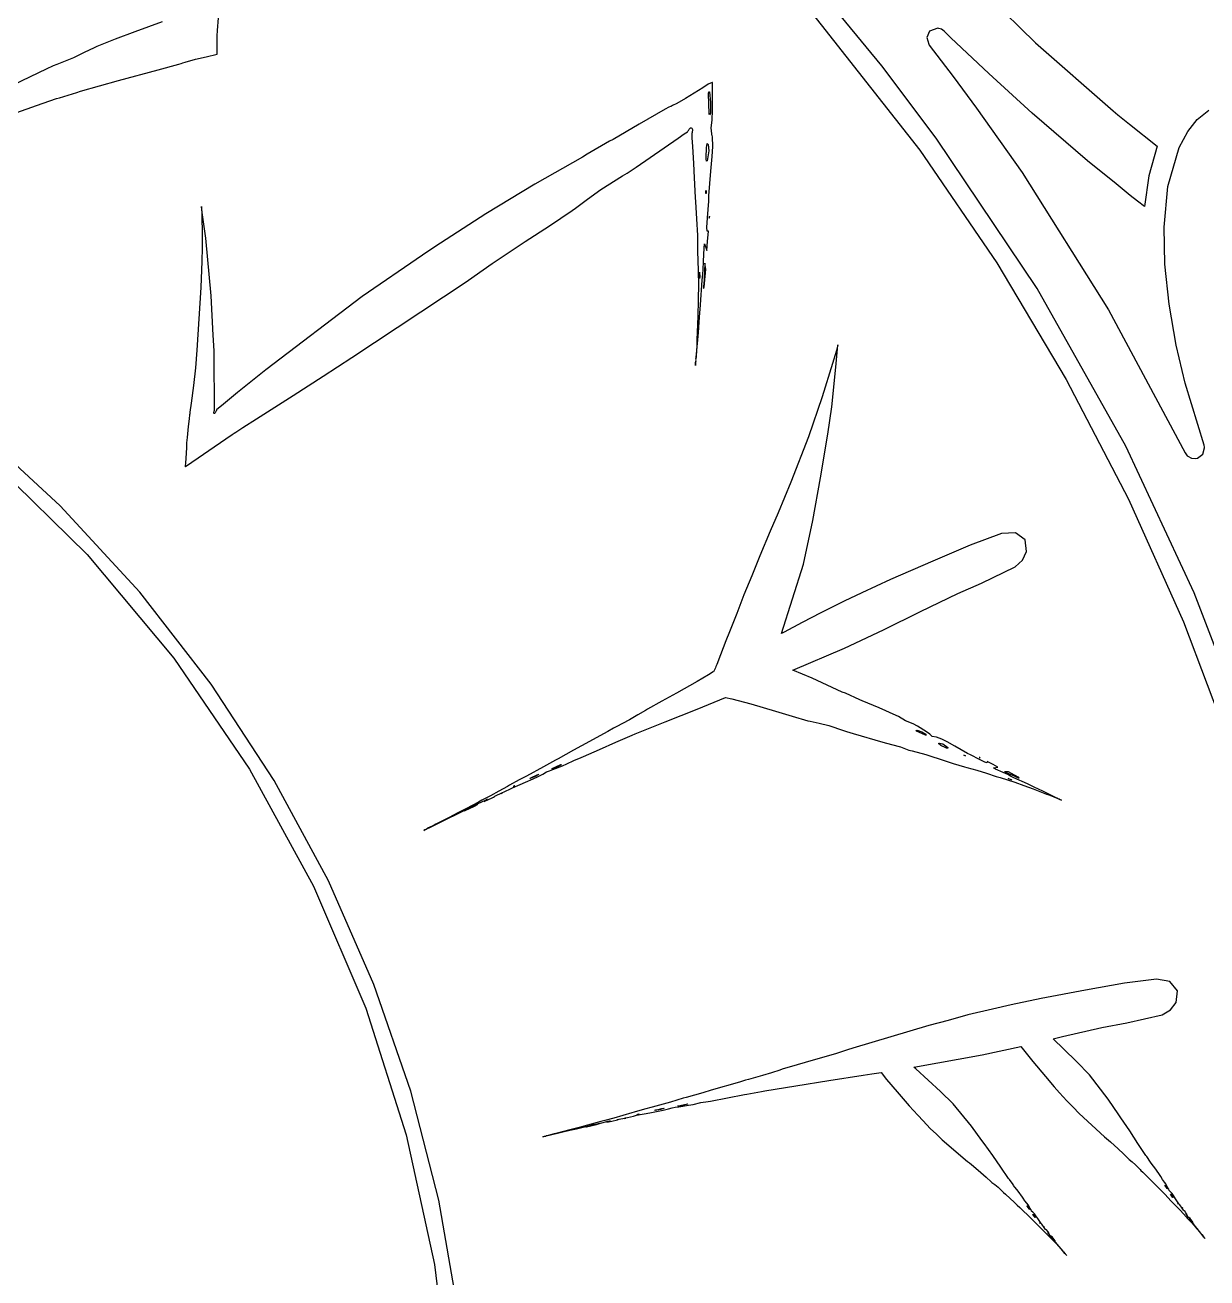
# Model space of a CAD drawing. Extents: x 0 to 238, y 0 to 238.
# Drawn here: x 158.2 to 207.1, y 127.6 to 179.5 of the extents above; entities that cross this region are included whole.
import ezdxf

# ---------------------------------------------------------------- set-up
doc = ezdxf.new("R2010")
doc.units = 0

msp = doc.modelspace()

# ---------------------------------------------------------------- linework, layer by layer
at = {"layer": 'Layer 1'}
for p, q in [((196.933048, 181.704593), (199.981364, 178.721011)), ((193.622703, 177.768314), (191.247048, 180.663709)), ((190.603751, 180.113652), (195.19619, 174.2814)), ((163.879004, 179.586574), (162.748424, 179.168245)), ((166.16951, 179.227236), (166.210948, 179.752733)), ((195.94784, 179.322873), (195.604012, 179.205689)), ((195.988881, 179.314406), (195.94784, 179.322873)), ((196.088364, 179.28249), (195.988881, 179.314406)), ((161.935907, 178.866603), (161.172601, 178.564462)), ((162.748424, 179.168245), (161.935907, 178.866603)), ((166.152957, 178.769015), (166.153705, 179.003485)), ((166.153705, 179.003485), (166.16951, 179.227236)), ((195.604012, 179.205689), (195.485587, 178.939397)), ((195.485587, 178.939397), (195.567309, 178.659652)), ((196.154187, 179.237616), (196.088364, 179.28249)), ((196.203257, 179.204255), (196.154187, 179.237616)), ((196.48161, 178.927347), (196.203257, 179.204255)), ((198.04861, 177.454537), (196.48161, 178.927347)), ((160.657436, 178.313971), (160.216219, 178.103185)), ((161.063099, 178.509147), (160.657436, 178.313971)), ((161.172601, 178.564462), (161.063099, 178.509147)), ((166.149317, 178.245372), (166.150313, 178.30222)), ((166.150313, 178.30222), (166.152957, 178.769015)), ((195.567309, 178.659652), (195.583416, 178.626939)), ((195.583416, 178.626939), (196.576408, 177.331709)), ((199.981364, 178.721011), (203.186089, 175.901545)), ((159.376117, 177.772271), (159.081556, 177.635337)), ((159.521727, 177.823881), (159.376117, 177.772271)), ((160.216219, 178.103185), (159.521727, 177.823881)), ((163.71005, 177.609076), (164.562267, 177.839956)), ((164.562267, 177.839956), (164.669181, 177.869228)), ((164.669181, 177.869228), (164.731115, 177.886531)), ((164.731115, 177.886531), (164.834936, 177.916851)), ((164.834936, 177.916851), (165.253265, 178.037978)), ((165.253265, 178.037978), (165.694285, 178.14529)), ((165.694285, 178.14529), (166.149317, 178.245372)), ((195.88057, 174.7796), (193.622703, 177.768314)), ((159.081556, 177.635337), (157.730476, 176.97695)), ((162.06845, 177.167399), (163.71005, 177.609076)), ((196.576408, 177.331709), (197.545163, 176.018479)), ((199.84739, 175.806647), (198.04861, 177.454537)), ((160.356735, 176.668984), (160.50898, 176.725332)), ((160.50898, 176.725332), (162.06845, 177.167399)), ((186.229168, 176.864735), (185.873272, 176.637992)), ((186.444091, 177.004909), (186.229168, 176.864735)), ((186.543077, 177.051732), (186.444091, 177.004909)), ((186.589153, 177.070077), (186.543077, 177.051732)), ((186.611245, 177.078106), (186.589153, 177.070077)), ((186.622015, 177.081845), (186.611245, 177.078106)), ((186.624659, 177.082794), (186.622015, 177.081845)), ((186.624558, 177.06938), (186.624857, 177.078806)), ((186.631896, 175.93023), (186.624558, 177.06938)), ((186.624857, 177.078806), (186.624659, 177.082794)), ((158.688304, 176.12549), (159.51544, 176.42055)), ((159.51544, 176.42055), (159.628636, 176.445284)), ((159.628636, 176.445284), (160.356735, 176.668984)), ((185.157986, 176.204451), (184.974378, 176.123569)), ((185.515381, 176.413592), (185.157986, 176.204451)), ((185.873272, 176.637992), (185.515381, 176.413592)), ((186.459669, 176.625627), (186.471, 176.691)), ((186.490996, 175.777347), (186.459669, 176.625627)), ((186.4706, 176.6913), (186.50421, 176.69848)), ((186.471, 176.691), (186.4706, 176.6913)), ((186.50421, 176.69848), (186.540763, 176.246592)), ((186.540763, 176.246592), (186.540763, 175.81011)), ((157.871791, 175.839856), (158.688304, 176.12549)), ((184.674134, 175.977513), (183.597414, 175.359729)), ((184.824479, 176.054904), (184.674134, 175.977513)), ((184.887262, 176.083973), (184.824479, 176.054904)), ((184.903766, 176.090905), (184.887262, 176.083973)), ((184.927405, 176.102075), (184.903766, 176.090905)), ((184.974378, 176.123569), (184.927405, 176.102075)), ((186.506106, 175.736955), (186.490996, 175.777347)), ((186.540763, 175.81011), (186.506106, 175.736955)), ((186.608059, 175.520029), (186.631896, 175.93023)), ((197.545163, 176.018479), (199.426273, 173.351719)), ((202.13127, 173.838367), (199.84739, 175.806647)), ((203.186089, 175.901545), (203.387251, 175.744316)), ((203.387251, 175.744316), (203.867912, 175.356405)), ((206.659457, 175.554025), (207.148772, 175.927803)), ((183.597414, 175.359729), (182.526874, 174.719844)), ((185.631461, 175.094197), (185.668858, 175.154638)), ((185.668858, 175.154638), (185.722466, 175.207495)), ((185.722466, 175.207495), (185.737824, 175.207396)), ((185.737824, 175.207396), (185.745205, 175.209141)), ((185.745205, 175.209141), (185.748746, 175.20964)), ((185.748746, 175.20964), (185.749793, 175.203457)), ((185.749793, 175.203457), (185.767345, 175.186402)), ((185.767345, 175.186402), (185.806291, 175.1309)), ((186.574997, 175.207217), (186.608059, 175.520029)), ((186.593697, 174.962471), (186.574997, 175.207217)), ((203.867912, 175.356405), (205.007662, 174.447441)), ((206.278181, 175.057415), (206.659457, 175.554025)), ((182.377175, 174.648535), (181.441234, 174.116547)), ((182.526874, 174.719844), (182.377175, 174.648535)), ((183.469998, 173.581048), (185.206448, 174.771908)), ((185.206448, 174.771908), (185.463211, 174.95038)), ((185.463211, 174.95038), (185.590818, 175.040691)), ((185.590818, 175.040691), (185.603634, 175.060689)), ((185.603634, 175.060689), (185.631461, 175.094197)), ((185.781507, 175.014413), (185.767994, 174.969035)), ((185.767994, 174.969035), (185.779463, 174.791658)), ((185.779463, 174.791658), (185.803599, 174.437907)), ((185.806291, 175.1309), (185.781507, 175.014413)), ((186.602824, 174.919737), (186.593697, 174.962471)), ((186.611948, 174.889516), (186.602824, 174.919737)), ((186.627905, 174.829078), (186.611948, 174.889516)), ((186.635336, 174.428201), (186.627905, 174.829078)), ((200.045691, 168.561581), (195.88057, 174.7796)), ((205.91999, 174.386263), (206.278181, 175.057415)), ((181.441234, 174.116547), (181.249995, 173.994274)), ((185.803599, 174.437907), (185.846333, 173.72636)), ((186.362639, 173.97517), (186.376801, 174.371957)), ((186.376801, 174.371957), (186.407668, 174.556863)), ((186.478082, 174.253025), (186.402187, 173.844619)), ((186.407668, 174.556863), (186.444074, 174.509887)), ((186.444074, 174.509887), (186.478082, 174.253025)), ((186.615337, 174.024482), (186.635336, 174.428201)), ((195.19619, 174.2814), (198.375366, 169.613652)), ((205.007662, 174.447441), (204.660782, 173.21683)), ((205.44403, 172.774899), (205.91999, 174.386263)), ((181.249995, 173.994274), (179.286015, 172.871084)), ((185.846333, 173.72636), (185.873426, 173.131004)), ((186.363, 173.975), (186.362639, 173.97517)), ((186.362738, 173.909846), (186.363, 173.975)), ((186.385033, 173.830008), (186.362738, 173.909846)), ((186.402187, 173.844619), (186.385033, 173.830008)), ((186.562929, 173.411214), (186.615337, 174.024482)), ((203.30951, 172.884869), (202.13127, 173.838367)), ((182.017288, 172.647996), (182.90456, 173.213033)), ((182.90456, 173.213033), (183.093903, 173.323537)), ((183.093903, 173.323537), (183.469998, 173.581048)), ((185.873426, 173.131004), (185.914764, 172.317434)), ((186.470877, 172.395834), (186.562929, 173.411214)), ((199.426273, 173.351719), (202.995987, 167.669826)), ((204.660782, 173.21683), (204.483816, 171.950571)), ((179.286015, 172.871084), (177.252815, 171.640374)), ((181.467559, 172.251658), (182.017288, 172.647996)), ((186.350227, 172.494495), (186.354511, 172.60809)), ((186.354511, 172.60809), (186.364389, 172.596321)), ((186.364389, 172.596321), (186.361146, 172.484222)), ((203.898186, 172.409641), (203.30951, 172.884869)), ((205.296909, 171.101163), (205.44403, 172.774899)), ((180.966203, 171.884592), (181.467559, 172.251658)), ((185.914764, 172.317434), (185.923442, 172.141006)), ((185.923442, 172.141006), (185.96518, 171.438338)), ((186.361146, 172.484222), (186.350227, 172.494495)), ((186.427293, 171.481234), (186.475313, 172.166698)), ((186.475313, 172.166698), (186.470877, 172.395834)), ((204.195837, 172.174573), (203.898186, 172.409641)), ((204.483816, 171.950571), (204.195837, 172.174573)), ((165.529133, 171.69846), (165.498707, 171.953199)), ((165.498707, 171.953199), (165.514023, 171.601271)), ((165.514023, 171.601271), (165.525941, 170.7689)), ((165.685063, 170.64299), (165.529133, 171.69846)), ((177.252815, 171.640374), (175.153235, 170.284954)), ((179.884299, 171.155494), (180.831961, 171.782566)), ((180.831961, 171.782566), (180.966203, 171.884592)), ((186.498, 171.557), (186.48688, 171.496604)), ((186.498999, 171.509471), (186.498, 171.557)), ((178.884626, 170.503042), (179.884299, 171.155494)), ((185.96518, 171.438338), (186.001832, 170.744396)), ((186.396774, 171.082454), (186.427293, 171.481234)), ((186.4057, 170.931059), (186.396774, 171.082454)), ((186.48688, 171.496604), (186.492265, 171.463793)), ((186.492265, 171.463793), (186.498999, 171.509471)), ((205.327177, 169.569113), (205.296909, 171.101163)), ((165.525941, 170.7689), (165.529581, 170.234832)), ((165.900336, 168.25838), (165.685063, 170.64299)), ((177.516286, 169.587144), (178.884626, 170.503042)), ((186.001832, 170.744396), (186.011058, 170.051202)), ((186.39059, 170.133097), (186.425797, 170.502957)), ((186.46145, 170.935547), (186.4057, 170.931059)), ((186.425797, 170.502957), (186.46145, 170.935547)), ((165.529581, 170.234832), (165.515668, 169.689842)), ((175.153235, 170.284954), (174.633664, 169.934841)), ((186.011058, 170.051202), (186.021878, 169.764521)), ((186.258296, 169.678313), (186.287867, 170.246793)), ((186.287867, 170.246793), (186.300632, 170.411351)), ((186.300632, 170.411351), (186.39059, 170.133097)), ((165.515668, 169.689842), (165.474926, 168.606842)), ((174.633664, 169.934841), (172.150954, 168.224071)), ((176.770732, 169.067573), (177.516286, 169.587144)), ((186.021878, 169.764521), (186.044219, 168.734431)), ((186.248471, 169.346104), (186.258296, 169.678313)), ((186.308464, 169.605552), (186.28064, 168.910721)), ((186.359278, 169.36375), (186.308464, 169.605552)), ((198.375366, 169.613652), (201.253106, 164.795804)), ((205.499965, 167.905413), (205.327177, 169.569113)), ((176.445655, 168.839086), (176.770732, 169.067573)), ((186.088025, 169.021948), (186.096, 169.234)), ((186.090918, 168.978167), (186.088025, 169.021948)), ((186.102833, 169.044788), (186.090918, 168.978167)), ((186.096, 169.234), (186.096252, 169.23393)), ((186.096252, 169.23393), (186.102833, 169.044788)), ((186.197307, 168.896758), (186.227279, 169.151825)), ((186.227279, 169.151825), (186.248471, 169.346104)), ((186.282085, 168.618797), (186.359278, 169.36375)), ((165.474926, 168.606842), (165.317697, 166.011892)), ((171.718665, 165.701086), (176.445655, 168.839086)), ((186.044219, 168.734431), (186.032899, 168.094352)), ((186.135823, 167.883118), (186.197307, 168.896758)), ((186.28064, 168.910721), (186.258, 168.622)), ((186.258, 168.622), (186.262637, 168.554732)), ((186.258, 168.622), (186.258, 168.622)), ((186.262637, 168.554732), (186.282085, 168.618797)), ((203.712, 162.037), (200.045691, 168.561581)), ((165.991493, 166.62251), (165.900336, 168.25838)), ((172.150954, 168.224071), (168.162, 165.201)), ((186.032899, 168.094352), (186.016194, 167.4038)), ((205.797218, 166.216833), (205.499965, 167.905413)), ((186.016194, 167.4038), (185.978594, 166.431954)), ((186.046163, 166.744967), (186.096777, 167.373933)), ((186.096777, 167.373933), (186.135823, 167.883118)), ((202.995987, 167.669826), (206.167673, 161.756519)), ((166.023458, 165.978832), (165.991493, 166.62251)), ((185.963884, 165.848167), (186.046163, 166.744967)), ((185.978594, 166.431954), (185.9765, 166.339052)), ((185.9765, 166.339052), (185.979841, 166.201472)), ((165.317697, 166.011892), (165.254017, 165.28429)), ((166.034329, 165.32264), (166.023458, 165.978832)), ((185.940945, 165.617736), (185.963884, 165.848167)), ((185.979841, 166.201472), (185.948774, 165.755316)), ((191.75356, 166.001118), (191.595233, 165.45897)), ((191.733065, 165.308275), (191.789165, 166.05697)), ((191.810988, 166.233472), (191.75356, 166.001118)), ((191.789165, 166.05697), (191.810988, 166.233472)), ((206.169223, 164.648683), (205.797218, 166.216833)), ((166.043851, 164.02496), (166.034329, 165.32264)), ((170.529355, 164.938827), (171.718665, 165.701086)), ((185.927679, 165.470594), (185.92, 165.375)), ((185.92, 165.375), (185.92738, 165.458227)), ((185.92, 165.375), (185.92, 165.375)), ((185.92738, 165.458227), (185.937653, 165.582594)), ((185.937653, 165.582594), (185.927679, 165.470594)), ((185.948774, 165.755316), (185.940945, 165.617736)), ((191.595233, 165.45897), (191.164844, 164.07552)), ((191.557884, 163.665475), (191.733065, 165.308275)), ((165.254017, 165.28429), (165.167699, 164.54512)), ((168.162, 165.201), (166.98979, 164.254834)), ((168.162, 165.201), (168.162, 165.201)), ((169.297055, 164.139617), (170.529355, 164.938827)), ((201.253106, 164.795804), (203.827151, 159.842115)), ((165.167699, 164.54512), (165.074797, 163.810886)), ((206.949781, 162.075523), (206.169223, 164.648683)), ((165.074797, 163.810886), (165.025973, 163.445973)), ((166.044599, 163.703921), (166.043851, 164.02496)), ((166.408898, 163.774969), (166.124159, 163.537953)), ((166.98979, 164.254834), (166.408898, 163.774969)), ((167.779465, 163.170512), (169.297055, 164.139617)), ((191.164844, 164.07552), (190.601551, 162.41856)), ((165.012311, 163.337414), (164.994813, 163.173652)), ((165.016598, 163.377755), (165.012311, 163.337414)), ((165.019739, 163.400493), (165.016598, 163.377755)), ((165.025973, 163.445973), (165.019739, 163.400493)), ((166.011657, 163.407801), (166.033052, 163.502399)), ((166.029561, 163.391395), (166.011657, 163.407801)), ((166.034147, 163.388553), (166.029561, 163.391395)), ((166.033052, 163.502399), (166.039334, 163.518768)), ((166.03654, 163.387557), (166.034147, 163.388553)), ((166.042185, 163.394788), (166.03654, 163.387557)), ((166.039334, 163.518768), (166.042425, 163.527147)), ((166.063826, 163.422911), (166.042185, 163.394788)), ((166.042425, 163.527147), (166.044022, 163.53138)), ((166.044022, 163.53138), (166.04477, 163.533723)), ((166.045, 163.544), (166.044599, 163.703921)), ((166.04477, 163.533723), (166.045, 163.544)), ((166.101776, 163.47517), (166.063826, 163.422911)), ((166.112845, 163.494968), (166.101776, 163.47517)), ((166.118232, 163.510126), (166.112845, 163.494968)), ((166.124159, 163.537953), (166.118232, 163.510126)), ((191.391878, 162.536445), (191.557884, 163.665475)), ((159.664953, 159.576211), (156.081763, 162.869334)), ((164.958708, 162.844485), (164.907061, 162.3907)), ((164.994813, 163.173652), (164.958708, 162.844485)), ((166.924902, 162.620984), (167.210587, 162.805441)), ((167.210587, 162.805441), (167.779465, 163.170512)), ((164.889956, 161.230107), (166.509666, 162.342777)), ((164.907061, 162.3907), (164.890456, 162.175774)), ((166.509666, 162.342777), (166.771613, 162.521401)), ((166.771613, 162.521401), (166.817739, 162.551969)), ((166.817739, 162.551969), (166.853443, 162.574956)), ((166.853443, 162.574956), (166.924902, 162.620984)), ((190.601551, 162.41856), (189.861333, 160.54652)), ((191.089686, 160.734965), (191.391878, 162.536445)), ((164.878038, 161.966185), (164.852158, 161.545014)), ((164.890456, 162.175774), (164.878038, 161.966185)), ((203.71143, 162.0365), (203.712, 162.037)), ((206.53555, 155.977684), (203.71143, 162.0365)), ((206.167673, 161.756519), (206.198641, 161.716774)), ((206.198641, 161.716774), (206.255687, 161.64347)), ((206.682147, 161.540845), (206.897552, 161.7069)), ((206.897552, 161.7069), (206.962743, 161.970951)), ((206.959357, 161.998928), (206.949781, 162.075523)), ((206.962743, 161.970951), (206.959357, 161.998928)), ((156.741565, 161.521116), (160.777542, 157.561505)), ((164.829967, 161.201036), (164.829369, 161.188268)), ((164.829369, 161.188268), (164.841487, 161.196596)), ((164.831714, 161.227565), (164.829967, 161.201036)), ((164.838645, 161.333531), (164.831714, 161.227565)), ((164.852158, 161.545014), (164.838645, 161.333531)), ((164.841487, 161.196596), (164.889956, 161.230107)), ((206.255687, 161.64347), (206.305504, 161.605322)), ((206.305504, 161.605322), (206.39686, 161.554161)), ((206.39686, 161.554161), (206.434409, 161.543639)), ((206.434409, 161.543639), (206.576528, 161.52858)), ((206.576528, 161.52858), (206.682147, 161.540845)), ((190.776984, 158.964305), (191.089686, 160.734965)), ((189.861333, 160.54652), (189.339183, 159.2862)), ((203.827151, 159.842115), (206.095239, 154.766841)), ((162.960723, 155.995455), (159.664953, 159.576211)), ((189.339183, 159.2862), (189.015948, 158.518305)), ((190.384131, 157.159085), (190.776984, 158.964305)), ((189.015948, 158.518305), (188.588791, 157.502125)), ((198.569167, 158.426623), (197.278327, 157.942271)), ((199.14976, 158.455395), (198.569167, 158.426623)), ((199.546325, 158.167546), (199.14976, 158.455395)), ((199.609929, 157.681669), (199.546325, 158.167546)), ((160.777542, 157.561505), (164.361848, 153.268862)), ((197.278327, 157.942271), (195.735657, 157.284832)), ((199.438164, 157.31756), (199.609929, 157.681669)), ((188.588791, 157.502125), (188.259621, 156.676784)), ((189.479505, 154.284185), (190.384131, 157.159085)), ((195.735657, 157.284832), (193.982407, 156.521139)), ((197.753051, 156.376664), (199.142631, 157.044175)), ((199.142631, 157.044175), (199.438164, 157.31756)), ((188.259621, 156.676784), (187.926514, 155.884107)), ((193.982407, 156.521139), (192.795487, 155.972217)), ((165.908574, 152.201119), (162.960723, 155.995455)), ((196.766942, 155.948211), (197.753051, 156.376664)), ((208.909341, 149.791396), (206.53555, 155.977684)), ((187.926514, 155.884107), (187.627616, 155.120651)), ((192.069731, 155.624398), (191.108155, 155.148222)), ((192.795487, 155.972217), (192.069731, 155.624398)), ((195.226322, 155.198818), (196.766942, 155.948211)), ((187.627616, 155.120651), (187.331658, 154.36232)), ((191.108155, 155.148222), (190.335713, 154.739666)), ((193.693082, 154.437606), (195.226322, 155.198818)), ((190.335713, 154.739666), (189.593001, 154.348365)), ((192.082162, 153.681878), (193.693082, 154.437606)), ((206.095239, 154.766841), (208.055111, 149.584243)), ((187.185298, 153.98493), (186.958208, 153.400846)), ((187.331658, 154.36232), (187.185298, 153.98493)), ((189.593001, 154.348365), (189.479505, 154.284185)), ((186.958208, 153.400846), (186.806564, 153.01443)), ((189.948732, 152.770171), (192.082162, 153.681878)), ((164.361848, 153.268862), (167.483881, 148.682749)), ((186.749417, 152.870121), (186.725281, 152.819457)), ((186.768464, 152.918192), (186.749417, 152.870121)), ((186.806564, 153.01443), (186.768464, 152.918192)), ((186.458446, 152.577305), (185.995, 152.304)), ((186.660554, 152.697834), (186.458446, 152.577305)), ((186.668583, 152.702321), (186.660554, 152.697834)), ((186.725281, 152.819457), (186.668583, 152.702321)), ((190.743554, 152.436164), (189.948732, 152.770171)), ((191.992154, 151.869931), (190.743554, 152.436164)), ((168.505393, 148.216722), (165.908574, 152.201119)), ((185.995, 152.304), (185.145723, 151.827127)), ((192.122007, 151.823365), (191.992154, 151.869931)), ((184.52683, 151.488435), (183.939303, 151.163555)), ((185.145723, 151.827127), (184.52683, 151.488435)), ((185.989062, 151.166784), (187.168902, 151.642909)), ((187.168902, 151.642909), (187.422724, 151.593543)), ((187.422724, 151.593543), (187.689458, 151.522084)), ((187.689458, 151.522084), (188.216996, 151.374629)), ((188.216996, 151.374629), (189.233626, 151.081863)), ((192.721054, 151.551692), (192.122007, 151.823365)), ((192.809167, 151.499382), (192.721054, 151.551692)), ((193.517172, 151.20871), (192.809167, 151.499382)), ((183.539327, 150.923398), (183.194, 150.721389)), ((183.854532, 151.111296), (183.539327, 150.923398)), ((183.939303, 151.163555), (183.854532, 151.111296)), ((184.677172, 150.639946), (185.989062, 151.166784)), ((189.233626, 151.081863), (189.915251, 150.871825)), ((189.915251, 150.871825), (190.570006, 150.676846)), ((194.218443, 150.899395), (193.517172, 151.20871)), ((194.311593, 150.850624), (194.218443, 150.899395)), ((194.603862, 150.675993), (194.311593, 150.850624)), ((182.530326, 150.372622), (182.295605, 150.241375)), ((182.645868, 150.430269), (182.530326, 150.372622)), ((183.194, 150.721389), (182.645868, 150.430269)), ((183.433252, 150.136693), (184.677172, 150.639946)), ((190.570006, 150.676846), (190.670785, 150.657937)), ((190.670785, 150.657937), (191.039598, 150.577253)), ((191.039598, 150.577253), (191.441321, 150.483654)), ((191.441321, 150.483654), (192.048048, 150.282043)), ((192.048048, 150.282043), (192.171915, 150.232276)), ((194.920763, 150.554866), (194.603862, 150.675993)), ((195.09764, 150.458374), (194.920763, 150.554866)), ((195.048079, 150.272578), (195.085, 150.297)), ((195.085, 150.297), (195.084582, 150.296663)), ((195.084582, 150.296663), (195.284296, 150.222111)), ((195.469843, 150.218268), (195.09764, 150.458374)), ((182.295605, 150.241375), (181.210165, 149.63834)), ((181.959548, 149.498663), (182.632348, 149.799706)), ((182.632348, 149.799706), (182.723901, 149.833855)), ((182.723901, 149.833855), (183.31103, 150.080844)), ((183.31103, 150.080844), (183.433252, 150.136693)), ((192.171915, 150.232276), (192.440746, 150.157826)), ((192.440746, 150.157826), (193.665306, 149.799486)), ((193.665306, 149.799486), (194.029979, 149.695628)), ((195.059498, 150.250737), (195.048079, 150.272578)), ((195.426866, 150.08089), (195.059498, 150.250737)), ((195.284296, 150.222111), (195.450101, 150.124773)), ((195.454789, 150.083534), (195.426866, 150.08089)), ((195.450101, 150.124773), (195.454789, 150.083534)), ((195.605778, 150.122031), (195.469843, 150.218268)), ((195.710547, 150.034666), (195.605778, 150.122031)), ((195.892061, 150.005245), (195.710547, 150.034666)), ((196.110027, 149.92086), (195.892061, 150.005245)), ((195.970011, 149.734118), (196.0067, 149.757655)), ((196.0067, 149.757655), (196.155753, 149.73337)), ((196.321962, 149.813198), (196.110027, 149.92086)), ((196.63971, 149.62924), (196.321962, 149.813198)), ((180.56938, 149.278603), (180.249239, 149.112199)), ((180.888477, 149.458522), (180.56938, 149.278603)), ((181.210165, 149.63834), (180.888477, 149.458522)), ((181.289592, 149.202107), (181.959548, 149.498663)), ((194.029979, 149.695628), (194.395301, 149.596892)), ((194.395301, 149.596892), (194.743419, 149.465444)), ((194.743419, 149.465444), (194.877709, 149.431682)), ((194.877709, 149.431682), (195.445139, 149.280129)), ((195.445139, 149.280129), (196.243901, 149.019477)), ((195.97, 149.734), (195.970011, 149.734118)), ((196.060103, 149.663509), (195.97, 149.734)), ((196.270389, 149.562979), (196.060103, 149.663509)), ((196.155753, 149.73337), (196.353622, 149.571804)), ((196.305949, 149.548716), (196.270389, 149.562979)), ((196.356216, 149.552356), (196.305949, 149.548716)), ((196.353622, 149.571804), (196.356216, 149.552356)), ((197.171038, 149.320864), (196.63971, 149.62924)), ((197.017405, 149.256796), (197.027, 149.264)), ((197.079042, 149.228075), (197.017405, 149.256796)), ((197.027, 149.264), (197.026981, 149.263629)), ((197.026981, 149.263629), (197.088116, 149.236203)), ((197.299841, 149.275387), (197.171038, 149.320864)), ((197.669154, 149.081656), (197.299841, 149.275387)), ((179.641968, 148.770462), (178.932518, 148.389832)), ((180.133599, 149.046275), (179.641968, 148.770462)), ((180.006281, 148.700738), (180.360283, 148.865697)), ((180.176675, 148.756638), (180.007878, 148.684581)), ((180.033905, 148.664996), (180.423312, 148.823071)), ((180.249239, 149.112199), (180.133599, 149.046275)), ((180.361581, 148.847993), (180.176675, 148.756638)), ((180.360283, 148.865697), (180.378683, 148.868937)), ((180.362, 148.848), (180.361581, 148.847993)), ((180.378683, 148.868937), (180.362, 148.848)), ((180.423312, 148.823071), (180.601335, 148.899816)), ((180.601335, 148.899816), (180.89819, 149.043284)), ((180.89819, 149.043284), (181.197738, 149.163762)), ((181.197738, 149.163762), (181.289592, 149.202107)), ((196.243901, 149.019477), (196.578704, 148.914905)), ((196.578704, 148.914905), (197.042163, 148.776876)), ((197.042163, 148.776876), (197.143244, 148.746805)), ((197.088116, 149.236203), (197.079042, 149.228075)), ((197.143244, 148.746805), (197.550753, 148.634258)), ((197.675461, 149.156311), (197.648368, 149.165585)), ((197.648368, 149.165585), (197.679, 149.142)), ((197.885074, 148.966814), (197.669154, 149.081656)), ((197.699097, 149.140053), (197.675461, 149.156311)), ((197.679, 149.142), (197.699097, 149.140053)), ((197.679, 149.142), (197.679, 149.142)), ((197.973692, 148.942678), (197.885074, 148.966814)), ((197.988102, 148.996633), (197.973692, 148.942678)), ((198.223622, 148.869873), (197.988102, 148.996633)), ((198.424883, 148.757224), (198.223622, 148.869873)), ((198.237883, 148.731393), (198.424883, 148.757224)), ((198.328341, 148.684022), (198.237883, 148.731393)), ((167.483881, 148.682749), (170.133041, 143.842726)), ((170.748066, 144.065778), (168.505393, 148.216722)), ((178.638406, 148.230859), (178.235184, 148.011544)), ((178.932518, 148.389832), (178.638406, 148.230859)), ((178.894358, 148.146035), (179.212405, 148.285264)), ((179.075424, 148.290892), (179.111777, 148.315926)), ((179.085697, 148.290545), (179.075424, 148.290892)), ((179.303911, 148.373722), (179.085697, 148.290545)), ((179.111777, 148.315926), (179.144588, 148.332184)), ((179.144588, 148.332184), (179.346148, 148.427129)), ((179.212405, 148.285264), (179.418952, 148.379162)), ((179.426932, 148.44498), (179.303911, 148.373722)), ((179.346148, 148.427129), (179.444536, 148.465277)), ((179.418952, 148.379162), (179.620512, 148.478247)), ((179.427, 148.445), (179.426932, 148.44498)), ((179.444536, 148.465277), (179.427, 148.445)), ((179.620512, 148.478247), (179.770959, 148.564816)), ((179.770959, 148.564816), (179.888544, 148.60775)), ((179.888544, 148.60775), (180.033905, 148.664996)), ((179.986285, 148.686576), (180.006281, 148.700738)), ((180.007878, 148.684581), (179.986285, 148.686576)), ((197.550753, 148.634258), (197.955767, 148.519515)), ((197.955767, 148.519515), (198.355896, 148.379589)), ((198.646989, 148.534371), (198.328341, 148.684022)), ((198.355896, 148.379589), (198.524744, 148.328476)), ((198.524744, 148.328476), (199.129424, 148.137838)), ((198.83678, 148.454186), (198.646989, 148.534371)), ((198.85985, 148.563325), (198.704063, 148.566616)), ((198.704063, 148.566616), (199.099354, 148.40061)), ((198.943542, 148.392661), (198.83678, 148.454186)), ((198.976858, 148.233689), (198.855632, 148.286049)), ((198.855632, 148.286049), (198.968, 148.252)), ((199.27, 148.349), (198.85985, 148.563325)), ((199.08272, 148.316814), (198.943542, 148.392661)), ((198.968, 148.252), (198.968081, 148.252239)), ((198.968081, 148.252239), (199.003189, 148.228501)), ((199.003189, 148.228501), (198.976858, 148.233689)), ((199.646961, 148.069178), (199.08272, 148.316814)), ((199.099354, 148.40061), (199.26092, 148.326103)), ((199.26092, 148.326103), (199.301611, 148.318424)), ((199.301611, 148.318424), (199.27, 148.349)), ((199.27, 148.349), (199.27, 148.349)), ((177.797656, 147.771887), (177.44964, 147.582296)), ((177.68405, 147.592179), (177.892592, 147.688521)), ((178.147371, 147.963922), (177.797656, 147.771887)), ((177.892592, 147.688521), (178.249436, 147.853181)), ((177.943136, 147.693367), (177.910474, 147.680201)), ((177.919, 147.681), (177.943136, 147.693367)), ((178.235184, 148.011544), (178.147371, 147.963922)), ((178.249436, 147.853181), (178.365076, 147.912073)), ((178.365076, 147.912073), (178.894358, 148.146035)), ((178.44945, 147.985861), (178.392102, 147.958135)), ((178.392102, 147.958135), (178.395546, 147.963122)), ((178.395546, 147.963122), (178.453788, 147.990947)), ((178.45, 147.986), (178.44945, 147.985861)), ((178.453788, 147.990947), (178.45, 147.986)), ((199.129424, 148.137838), (199.491306, 148.007138)), ((199.491306, 148.007138), (199.884105, 147.862076)), ((199.928207, 147.936136), (199.646961, 148.069178)), ((199.884105, 147.862076), (200.439665, 147.645705)), ((200.278162, 147.76993), (199.928207, 147.936136)), ((200.780068, 147.523889), (200.278162, 147.76993)), ((176.950127, 147.319064), (176.425234, 147.03976)), ((176.912, 147.224), (176.552113, 147.045478)), ((176.664483, 147.118938), (176.768205, 147.166611)), ((176.768205, 147.166611), (176.941292, 147.252581)), ((176.794618, 147.151145), (176.912, 147.224)), ((176.912, 147.224), (176.912, 147.224)), ((176.941292, 147.252581), (177.238596, 147.396345)), ((177.095937, 147.39724), (176.950127, 147.319064)), ((177.44964, 147.582296), (177.095937, 147.39724)), ((177.325114, 147.436937), (177.195856, 147.347177)), ((177.195856, 147.347177), (177.391532, 147.436641)), ((177.238596, 147.396345), (177.325114, 147.436937)), ((177.391532, 147.436641), (177.619023, 147.541461)), ((177.607954, 147.551339), (177.68405, 147.592179)), ((177.619023, 147.541461), (177.607954, 147.551339)), ((177.894616, 147.670727), (177.919, 147.681)), ((177.910474, 147.680201), (177.894616, 147.670727)), ((200.439665, 147.645705), (200.493671, 147.626514)), ((200.493671, 147.626514), (200.576001, 147.604472)), ((200.576001, 147.604472), (200.830283, 147.491975)), ((200.90952, 147.459063), (200.780068, 147.523889)), ((200.830283, 147.491975), (200.90952, 147.459063)), ((201.000629, 147.416538), (200.930816, 147.448951)), ((200.930816, 147.448951), (200.993348, 147.419081)), ((200.993348, 147.419081), (201.048, 147.394)), ((201.048, 147.394), (201.000629, 147.416538)), ((201.048, 147.394), (201.048, 147.394)), ((175.746852, 146.686158), (175.244296, 146.427849)), ((175.414776, 146.503098), (175.743847, 146.665463)), ((175.743847, 146.665463), (176.008839, 146.796214)), ((176.100154, 146.869817), (175.746852, 146.686158)), ((176.008839, 146.796214), (176.53119, 147.056567)), ((176.425234, 147.03976), (176.100154, 146.869817)), ((176.402818, 146.972823), (176.369558, 146.954171)), ((176.369558, 146.954171), (176.405011, 146.967884)), ((176.552113, 147.045478), (176.402818, 146.972823)), ((176.405011, 146.967884), (176.794618, 147.151145)), ((176.53119, 147.056567), (176.664483, 147.118938)), ((176.59088, 147.1125), (176.555475, 147.096792)), ((176.555475, 147.096792), (176.577068, 147.109009)), ((176.577068, 147.109009), (176.687722, 147.164161)), ((176.687722, 147.164161), (176.59088, 147.1125)), ((174.741614, 146.172194), (174.691, 146.147)), ((174.691, 146.147), (174.735182, 146.168844)), ((174.691, 146.147), (174.691, 146.147)), ((174.735182, 146.168844), (174.799859, 146.201017)), ((174.799859, 146.201017), (174.741614, 146.172194)), ((174.819569, 146.210781), (174.941543, 146.27057)), ((174.891476, 146.247233), (174.819569, 146.210781)), ((175.126002, 146.364818), (174.891476, 146.247233)), ((174.941543, 146.27057), (175.414776, 146.503098)), ((175.196275, 146.402816), (175.126002, 146.364818)), ((175.244296, 146.427849), (175.196275, 146.402816)), ((172.633476, 139.771803), (170.748066, 144.065778)), ((170.133041, 143.842726), (172.298727, 138.788356)), ((204.984817, 139.997817), (203.654677, 139.821688)), ((205.539482, 139.892799), (204.984817, 139.997817)), ((174.158511, 135.358315), (172.633476, 139.771803)), ((202.047027, 139.534609), (200.216277, 139.192124)), ((203.654677, 139.821688), (202.047027, 139.534609)), ((205.848525, 139.517406), (205.539482, 139.892799)), ((205.795246, 139.034096), (205.848525, 139.517406)), ((198.97, 138.929), (198.204896, 138.756215)), ((200.216277, 139.192124), (198.97, 138.929)), ((198.97, 138.929), (198.97, 138.929)), ((205.558838, 138.721552), (205.795246, 139.034096)), ((172.298727, 138.788356), (173.970337, 133.5592)), ((197.187626, 138.512217), (196.36448, 138.290709)), ((198.204896, 138.756215), (197.187626, 138.512217)), ((203.754715, 138.190904), (205.220735, 138.523415)), ((205.220735, 138.523415), (205.558838, 138.721552)), ((195.573248, 138.079175), (192.424878, 137.14009)), ((196.36448, 138.290709), (195.573248, 138.079175)), ((201.096185, 137.620582), (202.723275, 137.998621)), ((202.723275, 137.998621), (203.754715, 138.190904)), ((200.707227, 137.526636), (201.096185, 137.620582)), ((201.150739, 137.092099), (200.707227, 137.526636)), ((191.705802, 136.907968), (190.794194, 136.636795)), ((192.206263, 137.068688), (191.705802, 136.907968)), ((192.424878, 137.14009), (192.206263, 137.068688)), ((194.950234, 136.352962), (197.778664, 136.860502)), ((197.778664, 136.860502), (199.376634, 137.206825)), ((199.376634, 137.206825), (199.425106, 137.142546)), ((199.425106, 137.142546), (199.871959, 136.59282)), ((201.678923, 136.587749), (201.150739, 137.092099)), ((190.131969, 136.447706), (189.502504, 136.264897)), ((190.794194, 136.636795), (190.131969, 136.447706)), ((195.028376, 136.2822), (194.950234, 136.352962)), ((199.871959, 136.59282), (200.388027, 135.96544)), ((202.207957, 136.034831), (201.678923, 136.587749)), ((187.990204, 135.81471), (187.738329, 135.740204)), ((188.112527, 135.844581), (187.990204, 135.81471)), ((188.696961, 136.003506), (188.112527, 135.844581)), ((189.069565, 136.121839), (188.696961, 136.003506)), ((189.410452, 136.233288), (189.069565, 136.121839)), ((189.502504, 136.264897), (189.410452, 136.233288)), ((190.074533, 135.582483), (191.433893, 135.79661)), ((191.433893, 135.79661), (192.859773, 136.023553)), ((192.859773, 136.023553), (193.216219, 136.081598)), ((193.216219, 136.081598), (193.59605, 136.132962)), ((193.59605, 136.132962), (193.819652, 135.837653)), ((193.819652, 135.837653), (194.256882, 135.331008)), ((195.539407, 135.81545), (195.028376, 136.2822)), ((196.058817, 135.351392), (195.539407, 135.81545)), ((200.388027, 135.96544), (200.752799, 135.546623)), ((202.982374, 135.028971), (202.207957, 136.034831)), ((175.320056, 130.848828), (174.158511, 135.358315)), ((186.229575, 135.297102), (185.886893, 135.194277)), ((186.574749, 135.399266), (186.229575, 135.297102)), ((187.738329, 135.740204), (186.574749, 135.399266)), ((188.045711, 135.242194), (188.656575, 135.34906)), ((188.656575, 135.34906), (188.784783, 135.375688)), ((188.784783, 135.375688), (190.074533, 135.582483)), ((194.256882, 135.331008), (194.762477, 134.752608)), ((196.578774, 134.841609), (196.058817, 135.351392)), ((200.752799, 135.546623), (200.97226, 135.290859)), ((200.97226, 135.290859), (201.272807, 134.955607)), ((184.8943, 134.90969), (184.136977, 134.699852)), ((185.421985, 135.066919), (184.8943, 134.90969)), ((185.198456, 134.74781), (185.220596, 134.757084)), ((185.218302, 134.740879), (185.198456, 134.74781)), ((185.394081, 134.772694), (185.218302, 134.740879)), ((185.220596, 134.757084), (185.592649, 134.83732)), ((185.23813, 134.71576), (185.641947, 134.781086)), ((185.589661, 134.819667), (185.394081, 134.772694)), ((185.546403, 135.104866), (185.421985, 135.066919)), ((185.886893, 135.194277), (185.546403, 135.104866)), ((185.610751, 134.836273), (185.589, 134.82)), ((185.589, 134.82), (185.589661, 134.819667)), ((185.592649, 134.83732), (185.610751, 134.836273)), ((185.641947, 134.781086), (185.827601, 134.815344)), ((185.827601, 134.815344), (186.140811, 134.887593)), ((186.140811, 134.887593), (186.451182, 134.936762)), ((186.451182, 134.936762), (186.546627, 134.95317)), ((186.546627, 134.95317), (187.24715, 135.089605)), ((187.24715, 135.089605), (187.951415, 135.229827)), ((187.951415, 135.229827), (188.045711, 135.242194)), ((194.762477, 134.752608), (195.118923, 134.366142)), ((197.336644, 133.910652), (196.578774, 134.841609)), ((201.272807, 134.955607), (201.531322, 134.694456)), ((203.419403, 134.388584), (202.982374, 135.028971)), ((182.550976, 134.249309), (182.174534, 134.149177)), ((182.923227, 134.355125), (182.550976, 134.249309)), ((182.773774, 134.204828), (182.992778, 134.251254)), ((183.297623, 134.462934), (182.923227, 134.355125)), ((183.006821, 134.239197), (182.989606, 134.233552)), ((182.989606, 134.233552), (183.015, 134.238)), ((182.992778, 134.251254), (183.367377, 134.330643)), ((183.040581, 134.244533), (183.006821, 134.239197)), ((183.015, 134.238), (183.040581, 134.244533)), ((183.391473, 134.489463), (183.297623, 134.462934)), ((183.367377, 134.330643), (183.490098, 134.361758)), ((183.822669, 134.611736), (183.391473, 134.489463)), ((183.490098, 134.361758), (184.043366, 134.469321)), ((183.58692, 134.414653), (183.526434, 134.400641)), ((183.526434, 134.400641), (183.53082, 134.40473)), ((183.53082, 134.40473), (183.592206, 134.418641)), ((183.587, 134.415), (183.58692, 134.414653)), ((183.592206, 134.418641), (183.587, 134.415)), ((184.136977, 134.699852), (183.822669, 134.611736)), ((184.043366, 134.469321), (184.375476, 134.5326)), ((184.247954, 134.569638), (184.288094, 134.585843)), ((184.257527, 134.566945), (184.247954, 134.569638)), ((184.482526, 134.59821), (184.257527, 134.566945)), ((184.288094, 134.585843), (184.322808, 134.594222)), ((184.322808, 134.594222), (184.534841, 134.640896)), ((184.375476, 134.5326), (184.592045, 134.577132)), ((184.61512, 134.639798), (184.482526, 134.59821)), ((184.534841, 134.640896), (184.636418, 134.655656)), ((184.592045, 134.577132), (184.805075, 134.627845)), ((184.636418, 134.655656), (184.615, 134.64)), ((184.615, 134.64), (184.61512, 134.639798)), ((184.805075, 134.627845), (184.967042, 134.678111)), ((184.967042, 134.678111), (185.087833, 134.69312)), ((185.087833, 134.69312), (185.23813, 134.71576)), ((195.118923, 134.366142), (195.334346, 134.130224)), ((201.531322, 134.694456), (201.779209, 134.441534)), ((201.779209, 134.441534), (202.833, 133.473)), ((203.511108, 134.25594), (203.419403, 134.388584)), ((203.873199, 133.718872), (203.511108, 134.25594)), ((180.737234, 133.762115), (180.203414, 133.624335)), ((180.381521, 133.658892), (180.729439, 133.742467)), ((180.729439, 133.742467), (181.009685, 133.809737)), ((181.112976, 133.86095), (180.737234, 133.762115)), ((181.009685, 133.809737), (181.562606, 133.944876)), ((181.459051, 133.952903), (181.112976, 133.86095)), ((181.421, 133.892), (181.385296, 133.881377)), ((181.385296, 133.881377), (181.421898, 133.886615)), ((181.578629, 133.928901), (181.421, 133.892)), ((181.421, 133.892), (181.421, 133.892)), ((181.421898, 133.886615), (181.831701, 133.976672)), ((182.018852, 134.106045), (181.459051, 133.952903)), ((181.562606, 133.944876), (181.702729, 133.975393)), ((181.959409, 134.021153), (181.578629, 133.928901)), ((181.632, 133.986), (181.595001, 133.978769)), ((181.595001, 133.978769), (181.618188, 133.985752)), ((181.618188, 133.985752), (181.735324, 134.014375)), ((181.735324, 134.014375), (181.632, 133.986)), ((181.702729, 133.975393), (181.811588, 133.998332)), ((181.811588, 133.998332), (181.99475, 134.042762)), ((181.831701, 133.976672), (181.959409, 134.021153)), ((181.99475, 134.042762), (182.308412, 134.115369)), ((182.174534, 134.149177), (182.018852, 134.106045)), ((182.399418, 134.135215), (182.256614, 134.076922)), ((182.256614, 134.076922), (182.461812, 134.119608)), ((182.308412, 134.115369), (182.399418, 134.135215)), ((182.461812, 134.119608), (182.700572, 134.170022)), ((182.692542, 134.18229), (182.773774, 134.204828)), ((182.700572, 134.170022), (182.692542, 134.18229)), ((195.334346, 134.130224), (195.629804, 133.821002)), ((195.629804, 133.821002), (195.884323, 133.580348)), ((197.764896, 133.31704), (197.336644, 133.910652)), ((204.214637, 133.20001), (203.873199, 133.718872)), ((173.970337, 133.5592), (175.137272, 128.194818)), ((179.669554, 133.489064), (179.616, 133.476)), ((179.616, 133.476), (179.662725, 133.487269)), ((179.616, 133.476), (179.616, 133.476)), ((179.662725, 133.487269), (179.731838, 133.504123)), ((179.731838, 133.504123), (179.669554, 133.489064)), ((179.75242, 133.509044), (179.881424, 133.539659)), ((179.828767, 133.528291), (179.75242, 133.509044)), ((180.077201, 133.589726), (179.828767, 133.528291)), ((179.881424, 133.539659), (180.381521, 133.658892)), ((180.1523, 133.610819), (180.077201, 133.589726)), ((180.203414, 133.624335), (180.1523, 133.610819)), ((195.884323, 133.580348), (196.12847, 133.347171)), ((196.12847, 133.347171), (197.16893, 132.454661)), ((197.854806, 133.194019), (197.764896, 133.31704)), ((198.209954, 132.695897), (197.854806, 133.194019)), ((202.833, 133.473), (202.910693, 133.408422)), ((202.910693, 133.408422), (203.08702, 133.258822)), ((203.08702, 133.258822), (203.394546, 132.974286)), ((204.538967, 132.704389), (204.214637, 133.20001)), ((198.545008, 132.214387), (198.209954, 132.695897)), ((203.394546, 132.974286), (203.613062, 132.762552)), ((203.613062, 132.762552), (203.82325, 132.56229)), ((204.57532, 132.658161), (204.538967, 132.704389)), ((204.734394, 132.426333), (204.57532, 132.658161)), ((197.16893, 132.454661), (197.245726, 132.395171)), ((197.245726, 132.395171), (197.420057, 132.257339)), ((197.420057, 132.257339), (197.723844, 131.994692)), ((198.863504, 131.754221), (198.545008, 132.214387)), ((203.82325, 132.56229), (203.857399, 132.535561)), ((203.857399, 132.535561), (203.980072, 132.433535)), ((203.980072, 132.433535), (204.111968, 132.319989)), ((204.111968, 132.319989), (204.300512, 132.126949)), ((204.755987, 132.388185), (204.734394, 132.426333)), ((204.950915, 132.128823), (204.755987, 132.388185)), ((197.723844, 131.994692), (197.939716, 131.799112)), ((197.939716, 131.799112), (198.147412, 131.614107)), ((198.899309, 131.711385), (198.863504, 131.754221)), ((199.055688, 131.49616), (198.899309, 131.711385)), ((204.300512, 132.126949), (204.337562, 132.084616)), ((204.337562, 132.084616), (204.423182, 132.004464)), ((204.423182, 132.004464), (204.800722, 131.629021)), ((204.800722, 131.629021), (204.913123, 131.517769)), ((205.133975, 131.866673), (204.950915, 132.128823)), ((205.156714, 131.829572), (205.133975, 131.866673)), ((205.227424, 131.706204), (205.156714, 131.829572)), ((205.315588, 131.594354), (205.227424, 131.706204)), ((198.147412, 131.614107), (198.181222, 131.589472)), ((198.181222, 131.589472), (198.302594, 131.495326)), ((198.302594, 131.495326), (198.433147, 131.390506)), ((198.433147, 131.390506), (198.619397, 131.211933)), ((198.619397, 131.211933), (198.655998, 131.172704)), ((198.655998, 131.172704), (198.740665, 131.098652)), ((199.076883, 131.460705), (199.055688, 131.49616)), ((199.268867, 131.220001), (199.076883, 131.460705)), ((199.447539, 130.976305), (199.268867, 131.220001)), ((204.913123, 131.517769), (205.025871, 131.407962)), ((205.025871, 131.407962), (205.128495, 131.291373)), ((205.128495, 131.291373), (205.169982, 131.251781)), ((205.169982, 131.251781), (205.343317, 131.081339)), ((205.361364, 131.523045), (205.315588, 131.594354)), ((205.324708, 131.466546), (205.323559, 131.47602)), ((205.323559, 131.47602), (205.338, 131.475)), ((205.42484, 131.329761), (205.324708, 131.466546)), ((205.338, 131.475), (205.33833, 131.475221)), ((205.33833, 131.475221), (205.39458, 131.406108)), ((205.453916, 131.362325), (205.361364, 131.523045)), ((205.39458, 131.406108), (205.437317, 131.33794)), ((205.434212, 131.324176), (205.42484, 131.329761)), ((205.437317, 131.33794), (205.434212, 131.324176)), ((205.487029, 131.301388), (205.453916, 131.362325)), ((205.511263, 131.250523), (205.487029, 131.301388)), ((205.566466, 131.199661), (205.511263, 131.250523)), ((205.627502, 131.123763), (205.566466, 131.199661)), ((205.68415, 131.042483), (205.627502, 131.123763)), ((176.114996, 126.26686), (175.320056, 130.848828)), ((198.740665, 131.098652), (199.112419, 130.750884)), ((199.112419, 130.750884), (199.223572, 130.647873)), ((199.223572, 130.647873), (199.335171, 130.546146)), ((199.46988, 130.941747), (199.447539, 130.976305)), ((199.539293, 130.827004), (199.46988, 130.941747)), ((199.626262, 130.723183), (199.539293, 130.827004)), ((199.671341, 130.656861), (199.626262, 130.723183)), ((199.633767, 130.603612), (199.63272, 130.612488)), ((199.63272, 130.612488), (199.647, 130.612)), ((199.732502, 130.476553), (199.633767, 130.603612)), ((199.647, 130.612), (199.647418, 130.611839)), ((199.647418, 130.611839), (199.702968, 130.547712)), ((199.762248, 130.507312), (199.671341, 130.656861)), ((205.343317, 131.081339), (205.580632, 130.826919)), ((205.585119, 131.058393), (205.563328, 131.100083)), ((205.563328, 131.100083), (205.577, 131.099)), ((205.577, 131.099), (205.577589, 131.098737)), ((205.577589, 131.098737), (205.623117, 131.057197)), ((205.580632, 130.826919), (205.680064, 130.721701)), ((205.642715, 130.980401), (205.585119, 131.058393)), ((205.623117, 131.057197), (205.670392, 130.963897)), ((205.652739, 130.968034), (205.642715, 130.980401)), ((205.669294, 130.957564), (205.652739, 130.968034)), ((205.670392, 130.963897), (205.669294, 130.957564)), ((205.680064, 130.721701), (205.817647, 130.577836)), ((205.767123, 130.914577), (205.68415, 131.042483)), ((205.906699, 130.702146), (205.767123, 130.914577)), ((205.869559, 130.697062), (205.852555, 130.719501)), ((205.852555, 130.719501), (205.856244, 130.719202)), ((205.856244, 130.719202), (205.8732, 130.697262)), ((205.8732, 130.697262), (205.869559, 130.697062)), ((205.9433, 130.659161), (205.906699, 130.702146)), ((206.042685, 130.518538), (205.9433, 130.659161)), ((199.335171, 130.546146), (199.436551, 130.438035)), ((199.436551, 130.438035), (199.477591, 130.401382)), ((199.477591, 130.401382), (199.649182, 130.243456)), ((199.649182, 130.243456), (199.883903, 130.007487)), ((199.702968, 130.547712), (199.745019, 130.484331)), ((199.741779, 130.471417), (199.732502, 130.476553)), ((199.745019, 130.484331), (199.741779, 130.471417)), ((199.79476, 130.450565), (199.762248, 130.507312)), ((199.818447, 130.403242), (199.79476, 130.450565)), ((199.87315, 130.356111), (199.818447, 130.403242)), ((199.890013, 130.22403), (199.868621, 130.262875)), ((199.868621, 130.262875), (199.883, 130.262)), ((199.933387, 130.285652), (199.87315, 130.356111)), ((199.883, 130.262), (199.882935, 130.261726)), ((199.882935, 130.261726), (199.927966, 130.223279)), ((199.946912, 130.151572), (199.890013, 130.22403)), ((199.927966, 130.223279), (199.974341, 130.136354)), ((199.989239, 130.210053), (199.933387, 130.285652)), ((199.95679, 130.140102), (199.946912, 130.151572)), ((199.973195, 130.130428), (199.95679, 130.140102)), ((199.974341, 130.136354), (199.973195, 130.130428)), ((200.070971, 130.091122), (199.989239, 130.210053)), ((200.208503, 129.893451), (200.070971, 130.091122)), ((205.817647, 130.577836), (205.847563, 130.546469)), ((205.847563, 130.546469), (205.96854, 130.422252)), ((205.96854, 130.422252), (206.08792, 130.297837)), ((206.100823, 130.436208), (206.042685, 130.518538)), ((206.050966, 130.538072), (206.043287, 130.546999)), ((206.043287, 130.546999), (206.050867, 130.533235)), ((206.050867, 130.533235), (206.057, 130.528)), ((206.057, 130.528), (206.050966, 130.538072)), ((206.057, 130.528), (206.057, 130.528)), ((206.08792, 130.297837), (206.203312, 130.167586)), ((206.126556, 130.408782), (206.100823, 130.436208)), ((206.135381, 130.42015), (206.126556, 130.408782)), ((206.198562, 130.330093), (206.135381, 130.42015)), ((206.216963, 130.255341), (206.192429, 130.289351)), ((206.192429, 130.289351), (206.252367, 130.252199)), ((206.252367, 130.252199), (206.198562, 130.330093)), ((206.203312, 130.167586), (206.252419, 130.114726)), ((206.304827, 130.140451), (206.216963, 130.255341)), ((206.252419, 130.114726), (206.427699, 129.923041)), ((206.357837, 130.074476), (206.304827, 130.140451)), ((206.372134, 130.097129), (206.324464, 130.134978)), ((206.324464, 130.134978), (206.434531, 129.997697)), ((206.386508, 130.033136), (206.357837, 130.074476)), ((206.483188, 129.943691), (206.372134, 130.097129)), ((199.883903, 130.007487), (199.982292, 129.909898)), ((199.982292, 129.909898), (200.118478, 129.776407)), ((200.118478, 129.776407), (200.148046, 129.747287)), ((200.148046, 129.747287), (200.267827, 129.632095)), ((200.170965, 129.888377), (200.154159, 129.909222)), ((200.154159, 129.909222), (200.15785, 129.909022)), ((200.15785, 129.909022), (200.174555, 129.888578)), ((200.174555, 129.888578), (200.170965, 129.888377)), ((200.244703, 129.853559), (200.208503, 129.893451)), ((200.342792, 129.722808), (200.244703, 129.853559)), ((200.267827, 129.632095), (200.38601, 129.516604)), ((200.350107, 129.740487), (200.342527, 129.748765)), ((200.342527, 129.748765), (200.35, 129.736)), ((200.400137, 129.646263), (200.342792, 129.722808)), ((200.35, 129.736), (200.356034, 129.731115)), ((200.356034, 129.731115), (200.350107, 129.740487)), ((200.425619, 129.620781), (200.400137, 129.646263)), ((200.434495, 129.631452), (200.425619, 129.620781)), ((200.496866, 129.547678), (200.434495, 129.631452)), ((200.549971, 129.47522), (200.496866, 129.547678)), ((206.386624, 129.983872), (206.352616, 130.026008)), ((206.352616, 130.026008), (206.385128, 129.990753)), ((206.385128, 129.990753), (206.394402, 129.97634)), ((206.424207, 129.980479), (206.386508, 130.033136)), ((206.394402, 129.97634), (206.386624, 129.983872)), ((206.584828, 129.781163), (206.424207, 129.980479)), ((206.427699, 129.923041), (206.533964, 129.802662)), ((206.434531, 129.997697), (206.479, 129.94)), ((206.479, 129.94), (206.490915, 129.928282)), ((206.490915, 129.928282), (206.483188, 129.943691)), ((206.533964, 129.802662), (206.648659, 129.671116)), ((206.665213, 129.679134), (206.584828, 129.781163)), ((206.648659, 129.671116), (206.809576, 129.482171)), ((206.765145, 129.552326), (206.665213, 129.679134)), ((206.907913, 129.368916), (206.765145, 129.552326)), ((200.38601, 129.516604), (200.500205, 129.395678)), ((200.514617, 129.477921), (200.490383, 129.50953)), ((200.490383, 129.50953), (200.549971, 129.47522)), ((200.500205, 129.395678), (200.548823, 129.346572)), ((200.601435, 129.371058), (200.514617, 129.477921)), ((200.548823, 129.346572), (200.722358, 129.168549)), ((200.653795, 129.309773), (200.601435, 129.371058)), ((200.621, 129.366), (200.729808, 129.238393)), ((200.668323, 129.330945), (200.621, 129.366)), ((200.621, 129.366), (200.621, 129.366)), ((200.681406, 129.225102), (200.647796, 129.264297)), ((200.647796, 129.264297), (200.679961, 129.231537)), ((200.682119, 129.271275), (200.653795, 129.309773)), ((200.778031, 129.188228), (200.668323, 129.330945)), ((200.679961, 129.231537), (200.689136, 129.218123)), ((200.689136, 129.218123), (200.681406, 129.225102)), ((200.719372, 129.222256), (200.682119, 129.271275)), ((200.878195, 129.036952), (200.719372, 129.222256)), ((200.722358, 129.168549), (200.827525, 129.056696)), ((200.729808, 129.238393), (200.773792, 129.184686)), ((200.773792, 129.184686), (200.785609, 129.173866)), ((200.785609, 129.173866), (200.778031, 129.188228)), ((200.827525, 129.056696), (200.941071, 128.934474)), ((200.957734, 128.942109), (200.878195, 129.036952)), ((206.809576, 129.482171), (206.825233, 129.46427)), ((206.825233, 129.46427), (206.84927, 129.438686)), ((206.84927, 129.438686), (206.922024, 129.348878)), ((206.944602, 129.321502), (206.907913, 129.368916)), ((206.922024, 129.348878), (206.944602, 129.321502)), ((206.970535, 129.288106), (206.950689, 129.313088)), ((206.950689, 129.313088), (206.968441, 129.29051)), ((206.968441, 129.29051), (206.984, 129.271)), ((206.984, 129.271), (206.970535, 129.288106)), ((206.984, 129.271), (206.984, 129.271)), ((200.941071, 128.934474), (201.100394, 128.758794)), ((201.056512, 128.824123), (200.957734, 128.942109)), ((201.197784, 128.653531), (201.056512, 128.824123)), ((201.100394, 128.758794), (201.115855, 128.742143)), ((201.115855, 128.742143), (201.139739, 128.718405)), ((201.139739, 128.718405), (201.211748, 128.63483)), ((201.234089, 128.609397), (201.197784, 128.653531)), ((201.211748, 128.63483), (201.234089, 128.609397)), ((201.259685, 128.578909), (201.240386, 128.601695)), ((201.240386, 128.601695), (201.257642, 128.581153)), ((201.257642, 128.581153), (201.273, 128.563)), ((201.273, 128.563), (201.259685, 128.578909)), ((201.273, 128.563), (201.273, 128.563)), ((175.137272, 128.194818), (175.788929, 122.734773))]:
    msp.add_line(p, q, dxfattribs=at)

doc.saveas('drawing.dxf')
